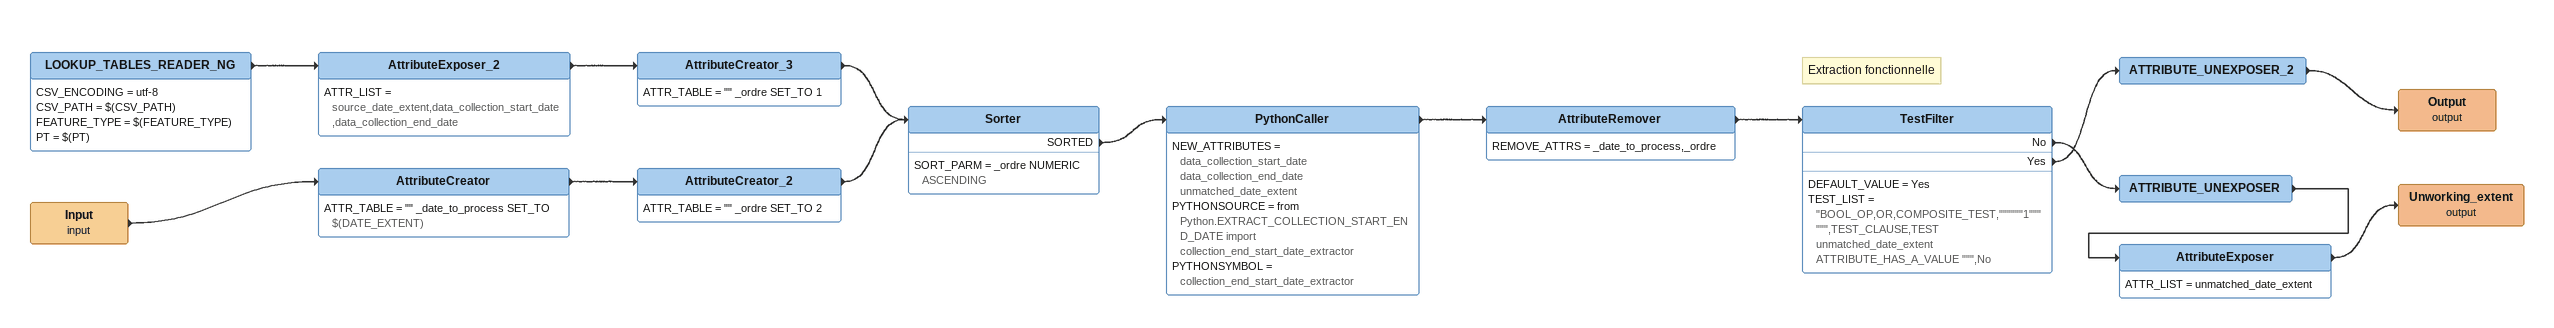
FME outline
LOOKUP_TABLES_READER_NG
    CSV_ENCODING = utf-8
    CSV_PATH = $(CSV_PATH)
    FEATURE_TYPE = $(FEATURE_TYPE)
    PT = $(PT)
    -> AttributeExposer_2
AttributeExposer_2
    ATTR_LIST = source_date_extent,data_collection_start_date,data_collection_end_date
    -> AttributeCreator_3
AttributeCreator_3
    ATTR_TABLE = "" _ordre SET_TO 1
    -> Sorter
Input (input)
    -> AttributeCreator
AttributeCreator
    ATTR_TABLE = "" _date_to_process SET_TO $(DATE_EXTENT)
    -> AttributeCreator_2
AttributeCreator_2
    ATTR_TABLE = "" _ordre SET_TO 2
    -> Sorter
Sorter
    SORT_PARM = _ordre NUMERIC ASCENDING
    SORTED -> PythonCaller
PythonCaller
    NEW_ATTRIBUTES = data_collection_start_date data_collection_end_date unmatched_date_extent
    PYTHONSOURCE = from Python.EXTRACT_COLLECTION_START_END_DATE import collection_end_start_date_extractor
    PYTHONSYMBOL = collection_end_start_date_extractor
    -> AttributeRemover
AttributeRemover
    REMOVE_ATTRS = _date_to_process,_ordre
    -> TestFilter
Note: Extraction fonctionnelle
TestFilter
    DEFAULT_VALUE = Yes
    TEST_LIST = "BOOL_OP,OR,COMPOSITE_TEST,""""""1"""""",TEST_CLAUSE,TEST unmatched_date_extent ATTRIBUTE_HAS_A_VALUE """,No
    No -> ATTRIBUTE_UNEXPOSER
    Yes -> ATTRIBUTE_UNEXPOSER_2
ATTRIBUTE_UNEXPOSER_2
    -> Output (output)
Output (output)
ATTRIBUTE_UNEXPOSER
    -> AttributeExposer
AttributeExposer
    ATTR_LIST = unmatched_date_extent
    -> Unworking_extent (output)
Unworking_extent (output)
